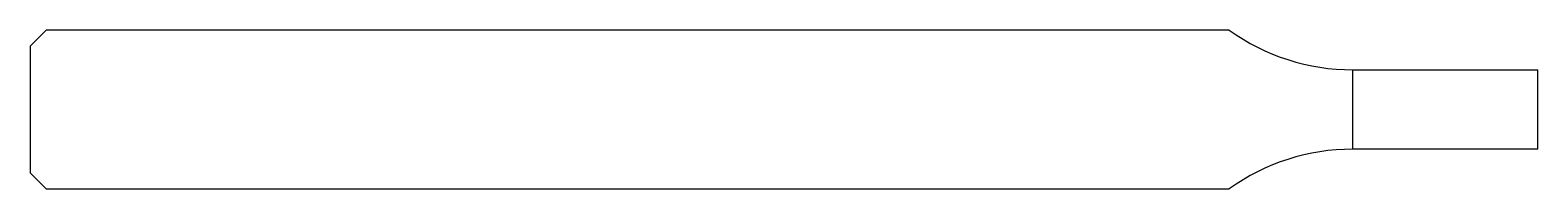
# Model space of a CAD drawing. Header units: millimetres. Extents: x -57 to 0, y -3 to 3.
import ezdxf

# ---------------------------------------------------------------- set-up
doc = ezdxf.new("R2010")
doc.units = ezdxf.units.MM

msp = doc.modelspace()

# ---------------------------------------------------------------- linework, layer by layer
at = {"color": 7, "linetype": 'Continuous', "lineweight": 25}
for p, q in [((-56.4, 3), (-57, 2.4)), ((-11.664, 3), (-56.4, 3)), ((-57, 2.4), (-57, -2.4)), ((-7, 1.5), (0, 1.5)), ((-7, -1.5), (-7, 1.5)), ((0, -1.5), (0, 1.5)), ((0, -1.5), (-7, -1.5)), ((-57, -2.4), (-56.4, -3)), ((-56.4, -3), (-11.664, -3))]:
    msp.add_line(p, q, dxfattribs=at)
for centre, start, end in [((-7, 9.5), 234.3409, 270), ((-7, -9.5), 90, 125.6591)]:
    msp.add_arc(centre, 8, start, end, dxfattribs=at)

doc.saveas('drawing.dxf')
